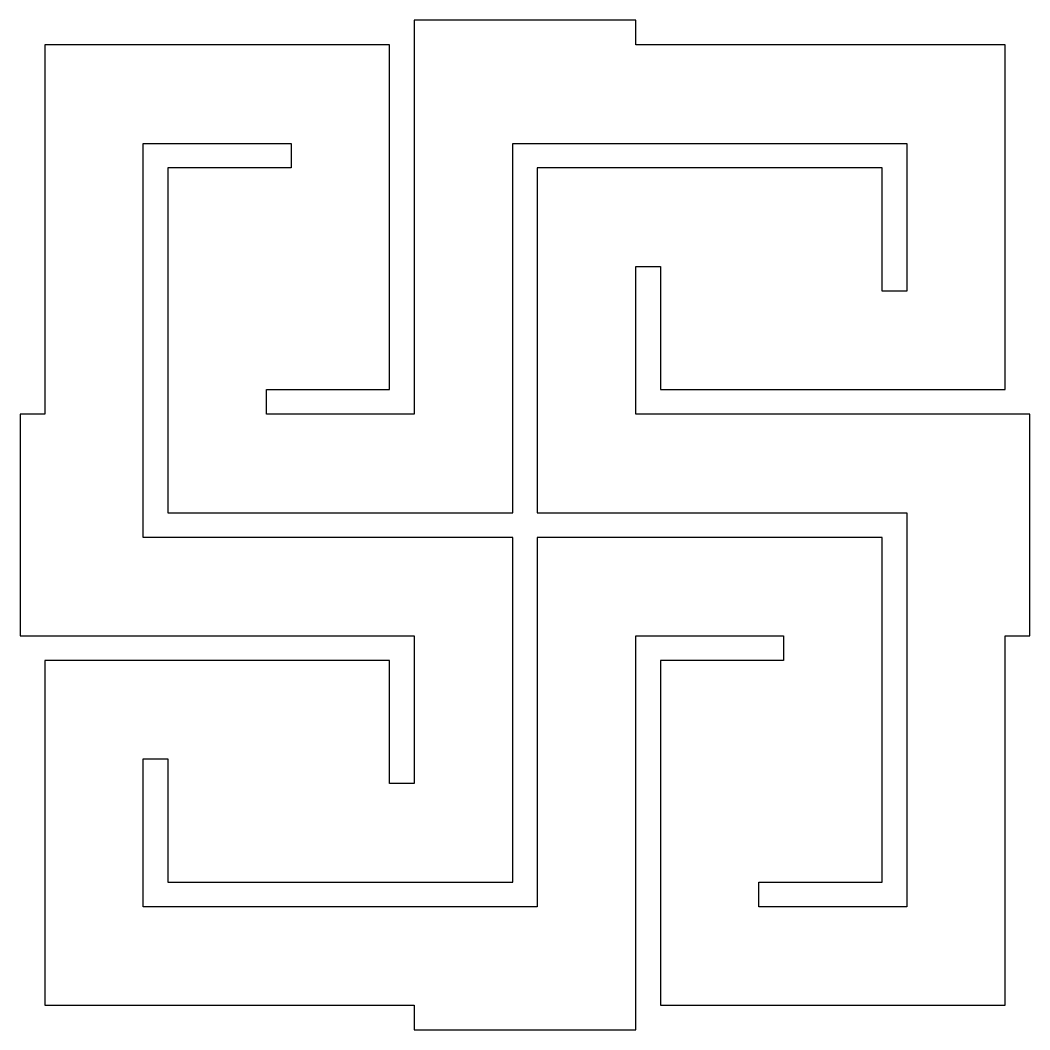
# Model space of a CAD drawing. Header units: inches. Extents: x -1.49 to -0.46, y -6.96 to -5.94.
import ezdxf

# ---------------------------------------------------------------- set-up
doc = ezdxf.new("R2010")
doc.units = ezdxf.units.IN
doc.layers.get('0').update_dxf_attribs({"linetype": 'CONTINUOUS'})

msp = doc.modelspace()

# ---------------------------------------------------------------- linework, layer by layer
for points in [[(-0.4857, -6.3119), (-0.4857, -5.9619), (-0.8607, -5.9619), (-0.8607, -5.9369), (-1.0857, -5.9369), (-1.0857, -6.3369), (-1.2357, -6.3369), (-1.2357, -6.3119), (-1.1107, -6.3119), (-1.1107, -5.9619), (-1.4607, -5.9619), (-1.4607, -6.3369), (-1.4857, -6.3369), (-1.4857, -6.5619), (-1.0857, -6.5619), (-1.0857, -6.7119), (-1.1107, -6.7119), (-1.1107, -6.5869), (-1.4607, -6.5869), (-1.4607, -6.9369), (-1.0857, -6.9369), (-1.0857, -6.9619), (-0.8607, -6.9619), (-0.8607, -6.5619), (-0.7107, -6.5619), (-0.7107, -6.5869), (-0.8357, -6.5869), (-0.8357, -6.9369), (-0.4857, -6.9369), (-0.4857, -6.5619), (-0.4607, -6.5619), (-0.4607, -6.3369), (-0.8607, -6.3369), (-0.8607, -6.1869), (-0.8357, -6.1869), (-0.8357, -6.3119)], [(-0.5857, -6.0619), (-0.5857, -6.2119), (-0.6107, -6.2119), (-0.6107, -6.0869), (-0.9607, -6.0869), (-0.9607, -6.4369), (-0.5857, -6.4369), (-0.5857, -6.8369), (-0.7357, -6.8369), (-0.7357, -6.8119), (-0.6107, -6.8119), (-0.6107, -6.4619), (-0.9607, -6.4619), (-0.9607, -6.8369), (-1.3607, -6.8369), (-1.3607, -6.6869), (-1.3357, -6.6869), (-1.3357, -6.8119), (-0.9857, -6.8119), (-0.9857, -6.4619), (-1.3607, -6.4619), (-1.3607, -6.0619), (-1.2107, -6.0619), (-1.2107, -6.0869), (-1.3357, -6.0869), (-1.3357, -6.4369), (-0.9857, -6.4369), (-0.9857, -6.0619)]]:
    msp.add_lwpolyline(points, close=True)

doc.saveas('drawing.dxf')
